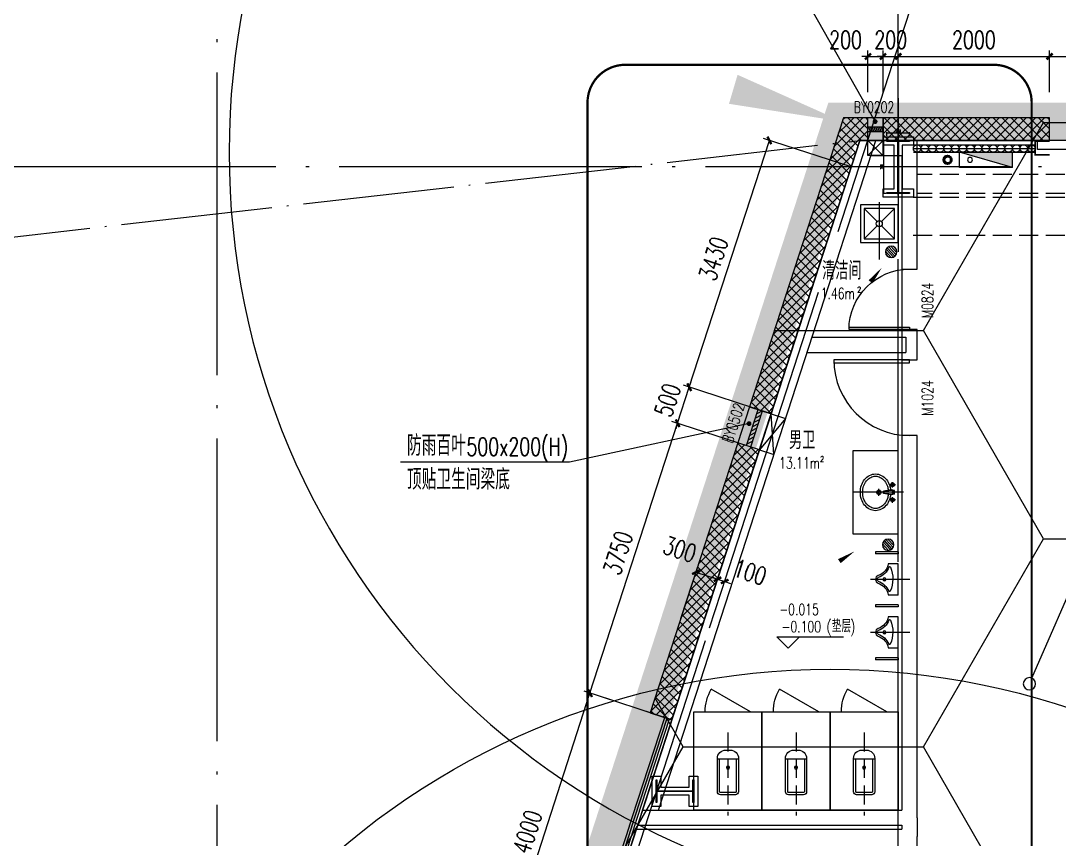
# Model space of a CAD drawing. Extents: x -821772 to -21949, y 506164 to 1049594.
# Drawn here: x -275449 to -261726, y 713685 to 724502 of the extents above; entities that cross this region are included whole.
import ezdxf
from ezdxf.xclip import XClip

# ---------------------------------------------------------------- set-up
doc = ezdxf.new("R2010")
doc.units = 0
doc.header["$LTSCALE"] = 1000
doc.header["$MEASUREMENT"] = 0
doc.header["$XCLIPFRAME"] = 2
for name, pattern in [('10平面20250807_t3$0$10平面$0$DASH', [0.35, 0.25, -0.1]), ('10平面20250807_t3$0$10平面$1$DOTE', [2.42, 2, -0.2, 0.02, -0.2]), ('10平面20250807_t3$0$DASH', [0.35, 0.25, -0.1]), ('10平面20250807_t3$0$DOTE', [2.42, 2, -0.2, 0.02, -0.2]), ('DASH', [0.35, 0.25, -0.1])]:
    doc.linetypes.add(name, pattern=pattern)
doc.layers.get('Defpoints').update_dxf_attribs({"color": 210})
doc.layers.add('1-防火分区线', color=201, linetype='DASH', lineweight=50)
doc.layers.add('10平面20250807_t3$0$LG-ZF消防', color=1, linetype='Continuous', lineweight=60)
for name, color, linetype in [('10平面20250807_t3$0$10平面$0$WINDOW', 8, 'Continuous'), ('10平面20250807_t3$0$10平面$0$WINDOW_TEXT', 8, 'Continuous'), ('10平面20250807_t3$0$10平面$1$A-AXIS-DOTE', 8, '10平面20250807_t3$0$10平面$1$DOTE'), ('10平面20250807_t3$0$A-AXIS-DOTE', 8, '10平面20250807_t3$0$DOTE'), ('10平面20250807_t3$0$A-AXIS-DP', 8, 'Continuous'), ('10平面20250807_t3$0$A-AXIS-SYMB', 8, 'Continuous'), ('10平面20250807_t3$0$A-HATCH-2', 8, 'Continuous'), ('10平面20250807_t3$0$A-HRAIL', 8, 'Continuous'), ('10平面20250807_t3$0$A-LIN-V', 8, 'Continuous'), ('10平面20250807_t3$0$A-SFCE', 8, 'Continuous'), ('10平面20250807_t3$0$A-WC', 8, 'Continuous'), ('10平面20250807_t3$0$A-WINDOW', 8, 'Continuous'), ('10平面20250807_t3$0$AS-COLN', 8, 'Continuous'), ('10平面20250807_t3$0$AS-WALL', 8, 'Continuous'), ('10平面20250807_t3$0$AS-结构边线层', 8, 'Continuous'), ('10平面20250807_t3$0$DIM_ELEV', 8, 'Continuous'), ('10平面20250807_t3$0$DIM_SYMB', 8, 'Continuous'), ('10平面20250807_t3$0$PUB_HATCH', 8, 'Continuous'), ('10平面20250807_t3$0$PUB_TEXT', 8, 'Continuous'), ('10平面20250807_t3$0$SB_ZF消火栓', 10, 'Continuous'), ('10平面20250807_t3$0$建-墙-幕', 8, 'Continuous'), ('10平面20250807_t3$0$建-房间', 8, 'Continuous'), ('10平面20250807_t3$0$建-标高', 8, 'Continuous'), ('10平面20250807_t3$0$建-门', 8, 'Continuous'), ('10平面20250807_t3$0$建-门窗编号', 8, 'Continuous'), ('DIM_SYMB', 3, 'Continuous'), ('PUB_HATCH', 8, 'Continuous')]:
    doc.layers.add(name, color=color, linetype=linetype)
doc.styles.add('10平面20250807_t3$0$10平面$0$_TCH_WINDOW', font='SIMPLEX', dxfattribs={"height": 3.5, "bigfont": 'GBCBIG'})
doc.styles.add('10平面20250807_t3$0$_TCH_DIM', font='SIMPLEX', dxfattribs={"bigfont": 'GBCBIG'})
doc.styles.add('10平面20250807_t3$0$_TCH_DIM_T3', font='SIMPLEX', dxfattribs={"width": 0.705882, "bigfont": 'GBCBIG'})
doc.styles.add('10平面20250807_t3$0$A-AREA', font='SIMPLEX', dxfattribs={"bigfont": 'GBCBIG'})
doc.styles.add('10平面20250807_t3$0$A-STANDARD', font='SIMPLEX', dxfattribs={"bigfont": 'GBCBIG'})
doc.styles.add('10平面20250807_t3$0$A-WIN-LABEL', font='SIMPLEX', dxfattribs={"bigfont": 'GBCBIG'})
doc.dimstyles.new('10平面20250807_t3$0$_TCH_ARCH&&10', dxfattribs={"dimtxt": 29.75, "dimasz": 10, "dimexe": 10, "dimexo": 10, "dimgap": 12.625, "dimtad": 1, "dimdec": 0, "dimzin": 0, "dimdsep": 46, "dimtxsty": '10平面20250807_t3$0$_TCH_DIM_T3', "dimblk": '10平面20250807_t3$0$_ArchTick', "dimcen": 0.09, "dimclrt": 7, "dimazin": 2, "dimtfac": 1, "dimtdec": 0, "dimtix": 1, "dimtmove": 2, "dimatfit": 3, "dimfxl": 0, "dimtolj": 1, "dimtzin": 0, "dimarcsym": 0})
doc.dimstyles.new('10平面20250807_t3$0$_TCH_ARCH&&80', dxfattribs={"dimtxt": 238, "dimasz": 80, "dimexe": 80, "dimexo": 80, "dimgap": 101, "dimtad": 1, "dimdec": 0, "dimzin": 0, "dimdsep": 46, "dimtxsty": '10平面20250807_t3$0$_TCH_DIM_T3', "dimblk": '10平面20250807_t3$0$_ArchTick', "dimcen": 0.09, "dimclrt": 7, "dimazin": 2, "dimtfac": 1, "dimtdec": 0, "dimtix": 1, "dimtmove": 2, "dimatfit": 3, "dimfxl": 0, "dimtolj": 1, "dimtzin": 0, "dimarcsym": 0})
pattern_1 = [(45, (60, 0), (-60.000061, 60.000061), []), (135, (60, 0), (-60.000061, -60.000061), [])]

# ---------------------------------------------------------------- blocks, each defined once
blk = doc.blocks.new('10平面20250807_t3$0$dote')
at = {"layer": '10平面20250807_t3$0$A-AXIS-DOTE', "ltscale": 2}
for p, q in [((-52117.8, -264080), (-52117.8, -75950)), ((-43117.8, -169748.9), (-43117.8, -75950)), ((98696.4, -82250), (-75513.6, -82250))]:
    blk.add_line(p, q, dxfattribs=at)
blk.add_lwpolyline([(-66316.4, -152160.4), (-42470.2, -78666)], dxfattribs=at)
blk = doc.blocks.new('10平面20250807_t3$0$厕卫')
at = {"layer": '10平面20250807_t3$0$A-AXIS-DOTE', "linetype": '10平面20250807_t3$0$DASH'}
blk.add_line((50, -823), (50, 272), dxfattribs=at)
at = {"layer": '10平面20250807_t3$0$A-WC'}
for p, q in [((-60, -40), (-60, -470)), ((150, -30), (-50, -30)), ((160, -470), (160, -40)), ((190, -470), (-90, -470)), ((350, -1097), (-170, -1397))]:
    blk.add_line(p, q, dxfattribs=at)
blk.add_lwpolyline([(-400, 203), (-400, -1097), (500, -1097), (500, 203)], close=True, dxfattribs=at)
blk.add_lwpolyline([(190, -40, 0.414214), (150, 0), (-50, 0, 0.414214), (-90, -40), (-90, -480, 0.414214), (20, -590), (80, -590, 0.414214), (190, -480)], format="xyb", close=True, dxfattribs=at)
blk.add_circle((50, -359), 20, dxfattribs=at)
for centre, radius, start, end in [((-50, -40), 10, 90, 180), ((150, -40), 10, 0, 90), ((350, -1097), 600, 180, 209.9999)]:
    blk.add_arc(centre, radius, start, end, dxfattribs=at)
for p in [(50, 0), (50, -359)]:
    blk.add_point(p, dxfattribs=at)
blk = doc.blocks.new('10平面20250807_t3$0$$lvtry$00000224')
at = {"color": 0}
for p, q in [((-363, 0), (-363, -300)), ((-338, 0), (-363, 0)), ((-338, 0), (-338, -300)), ((337, 0), (337, -300)), ((362, 0), (337, 0)), ((362, 0), (362, -300)), ((-338, -300), (-363, -300)), ((362, -300), (337, -300))]:
    blk.add_line(p, q, dxfattribs=at)
at = {"color": 0, "elevation": 0}
blk.add_lwpolyline([(-205, -131), (-205, 0), (205, 0), (205, -131, 0.268068), (51, -263, -0.317765), (0, -300, -0.317765), (-51, -263, 0.268068)], format="xyb", close=True, dxfattribs=at)
at = {"color": 0}
blk.add_circle((0, -182, 0), 20, dxfattribs=at)
for centre, radius, start, end in [((-152, -115, 0), 10, 114.1084, 248.1394), ((5, -466, 0), 395, 66.6675, 114.1084), ((-243, -341, 0), 233, 19.2639, 68.1394), ((243, -341, 0), 233, 110.4941, 160.7361), ((158, -113, 0), 10, 290.4941, 66.6675), ((0, -256, 0), 24, 199.2639, 269.4998), ((0, -256, 0), 24, 270.5002, 340.7361)]:
    blk.add_arc(centre, radius, start, end, dxfattribs=at)
blk.add_point((0, -182, 0), dxfattribs=at)
at = {"layer": '10平面20250807_t3$0$A-AXIS-DOTE'}
blk.add_lwpolyline([(0, 153), (0, -367)], dxfattribs=at)
blk = doc.blocks.new('10平面20250807_t3$0$小便器')
at = {"layer": '10平面20250807_t3$0$A-WC', "xscale": -1, "rotation": 89.99999999999999}
blk.add_blockref('10平面20250807_t3$0$$lvtry$00000224', (2044606, 1695654), dxfattribs=at)
blk = doc.blocks.new('10平面20250807_t3$0$45345')
at = {"layer": '10平面20250807_t3$0$A-WC'}
h = blk.add_hatch(dxfattribs=at)
h.set_pattern_fill('ANSI31', color=256, scale=10)
h.set_pattern_definition([(30, (40598742844.535, 3385776346.45), (-7.9375, 13.74815), [])])
edge = h.paths.add_edge_path()
edge.add_arc((40598742441.347763, 3385774511.717568), 50, 0, 360)
blk.add_circle((40598742441.347763, 3385774511.717568), 50, dxfattribs=at)
blk = doc.blocks.new('10平面20250807_t3$0$A$C34D37DA4')
at = {"ltscale": 0.5}
for points in [[(-250, -108), (250, -108), (250, 392), (-250, 392)], [(-200, -58), (200, -58), (200, 342), (-200, 342)]]:
    blk.add_lwpolyline(points, close=True, dxfattribs=at)
for points in [[(-200, 342), (-28, 171)], [(28, 171), (200, 342)], [(-200, -58), (-28, 114)], [(28, 114), (200, -58)]]:
    blk.add_lwpolyline(points, dxfattribs=at)
blk.add_circle((0, 142), 40, dxfattribs=at)
at = {"layer": '10平面20250807_t3$0$A-AXIS-DOTE'}
blk.add_lwpolyline([(0, 427), (0, -333)], dxfattribs=at)
blk = doc.blocks.new('10平面20250807_t3$0$10平面$0$$DorLib2D$00000126')
at = {"color": 0, "linetype": 'Continuous'}
for p, q in [((-0.532, 0.5), (-0.532, 0.9)), ((0.532, 0.9), (0.532, 0.5))]:
    blk.add_line(p, q, dxfattribs=at)
at = {"color": 0, "linetype": '10平面20250807_t3$0$10平面$0$DASH'}
for p, q in [((-0.532, 0.9), (0.532, 0.9)), ((-0.532, 0.5), (0.532, 0.5))]:
    blk.add_line(p, q, dxfattribs=at)
blk = doc.blocks.new('10平面20250807_t3$0$42343243')
at = {"layer": '10平面20250807_t3$0$10平面$0$WINDOW'}
ref = blk.add_blockref('10平面20250807_t3$0$10平面$0$$DorLib2D$00000126', (-259354, 1223020), dxfattribs=dict(at, xscale=5000, yscale=300, zscale=300, rotation=179.9999999999992))
ref.add_attrib('A', 'JLM5050', (-259655, 1223016), dxfattribs={"layer": '10平面20250807_t3$0$10平面$0$WINDOW_TEXT', "ltscale": 500, "height": 148.8, "rotation": 360, "style": '10平面20250807_t3$0$10平面$0$_TCH_WINDOW', "width": 0.705882})
blk = doc.blocks.new('10平面20250807_t3$0$43243')
at = {"layer": '10平面20250807_t3$0$AS-结构边线层'}
blk.add_lwpolyline([(-229294, 723090), (-250514, 723090), (-250514, 722920), (-252354, 722920), (-252354, 722470), (-254454, 722470), (-254454, 722920), (-264361, 722920), (-285754, 656986), (-285754, 639720), (-254454, 639720), (-254454, 640170), (-252354, 640170), (-252354, 639720), (-250514, 639720), (-250514, 639550), (-229294, 639550)], dxfattribs=at)
blk = doc.blocks.new('10平面20250807_t3$0$3243243')
at = {"layer": '10平面20250807_t3$0$A-SFCE', "linetype": '10平面20250807_t3$0$DASH'}
for p, q in [((-255004.2, 722470), (-263604.2, 722470)), ((-255004.2, 722220), (-263604.2, 722220))]:
    blk.add_line(p, q, dxfattribs=at)
blk = doc.blocks.new('10平面20250807_t3$0$_ArchTick')
at = {"color": 0, "linetype": 'ByBlock', "const_width": 0.4}
blk.add_lwpolyline([(-0.5, -0.5), (0.5, 0.5)], dxfattribs=at)
blk = doc.blocks.new('*D10488')
at = {"layer": '10平面20250807_t3$0$A-AXIS-DP', "color": 0, "lineweight": -2}
for p, q in [((-195790, 766880), (-195790, 766929)), ((-195790, 766919), (-195490, 766919)), ((-195490, 766880), (-195490, 766929))]:
    blk.add_line(p, q, dxfattribs=at)
at = {"layer": 'Defpoints', "color": 0}
for p in [(-195790, 766870), (-195490, 766919), (-195490, 766870)]:
    blk.add_point(p, dxfattribs=at)
at = {"layer": '10平面20250807_t3$0$A-AXIS-DP', "color": 0, "lineweight": -2, "xscale": 10, "yscale": 10, "zscale": 10, "rotation": 180}
blk.add_blockref('10平面20250807_t3$0$_ArchTick', (-195790, 766919), dxfattribs=at)
at = {"layer": '10平面20250807_t3$0$A-AXIS-DP', "color": 0, "lineweight": -2, "xscale": 10, "yscale": 10, "zscale": 10}
blk.add_blockref('10平面20250807_t3$0$_ArchTick', (-195490, 766919), dxfattribs=at)
at = {"layer": '10平面20250807_t3$0$A-AXIS-DP', "color": 7, "insert": (-195640, 766946), "char_height": 29.8, "attachment_point": 5, "style": '10平面20250807_t3$0$_TCH_DIM_T3'}
blk.add_mtext('\\A1;300', dxfattribs=at)
blk = doc.blocks.new('*D10489')
at = {"layer": '10平面20250807_t3$0$A-AXIS-DP', "color": 0, "lineweight": -2}
for p, q in [((-195800, 766820), (-195841, 766820)), ((-195831, 766120), (-195831, 766820)), ((-195800, 766120), (-195841, 766120))]:
    blk.add_line(p, q, dxfattribs=at)
at = {"layer": 'Defpoints', "color": 0}
for p in [(-195831, 766820), (-195790, 766820), (-195790, 766120)]:
    blk.add_point(p, dxfattribs=at)
at = {"layer": '10平面20250807_t3$0$A-AXIS-DP', "color": 0, "lineweight": -2, "xscale": 10, "yscale": 10, "zscale": 10}
for p, rotation in [((-195831, 766820), 90), ((-195831, 766120), 270)]:
    blk.add_blockref('10平面20250807_t3$0$_ArchTick', p, dxfattribs=dict(at, rotation=rotation))
at = {"layer": '10平面20250807_t3$0$A-AXIS-DP', "color": 7, "insert": (-195859, 766470), "char_height": 29.8, "attachment_point": 5, "rotation": 90, "style": '10平面20250807_t3$0$_TCH_DIM_T3'}
blk.add_mtext('\\A1;700', dxfattribs=at)
blk = doc.blocks.new('10平面20250807_t3$0$342343243')
at = {"layer": '10平面20250807_t3$0$A-AXIS-DP', "color": 5}
blk.add_lwpolyline([(-155704, 832070), (-155404, 832070), (-155404, 832058), (-155550, 832058), (-155550, 831582), (-155404, 831582), (-155404, 831570), (-155704, 831570), (-155704, 831582), (-155558, 831582), (-155558, 832058), (-155704, 832058), (-155704, 832070)], close=True, dxfattribs=at)
at = {"layer": '10平面20250807_t3$0$A-HATCH-2'}
blk.add_lwpolyline([(-155754, 832120), (-155354, 832120), (-155354, 832008), (-155500, 832008), (-155500, 831632), (-155354, 831632), (-155354, 831520), (-155754, 831520), (-155754, 831632), (-155608, 831632), (-155608, 832008), (-155754, 832008)], close=True, dxfattribs=at)
blk = doc.blocks.new('10平面20250807_t3$0$w42343')
at = {"layer": '10平面20250807_t3$0$A-HATCH-2', "linetype": '10平面20250807_t3$0$DASH'}
for p, q in [((-263654.2, 722170), (-128354.2, 722170)), ((-263654.2, 721670), (-128354.2, 721670))]:
    blk.add_line(p, q, dxfattribs=at)
blk = doc.blocks.new('10平面20250807_t3$0$343243')
at = {"layer": '10平面20250807_t3$0$10平面$1$A-AXIS-DOTE'}
blk.add_lwpolyline([(-137039, 783550), (-137039, 784210)], dxfattribs=at)
at = {"layer": '10平面20250807_t3$0$A-WC'}
for p, q in [((-137084, 783875), (-136994, 783875)), ((-137039, 783830), (-137039, 783920)), ((-137139, 783657), (-137139, 783731)), ((-137071, 783707), (-137056, 783814)), ((-137064, 783668), (-137056, 783814)), ((-137056, 783814), (-137022, 783814)), ((-137056, 783804), (-137022, 783804)), ((-137014, 783668), (-137022, 783814)), ((-137008, 783707), (-137022, 783814)), ((-136939, 783657), (-136939, 783731)), ((-137176, 783694), (-137103, 783694)), ((-137064, 783668), (-137071, 783707)), ((-137064, 783668), (-137014, 783668)), ((-137063, 783687), (-137015, 783687)), ((-137014, 783668), (-137008, 783707)), ((-136976, 783694), (-136903, 783694))]:
    blk.add_line(p, q, dxfattribs=at)
for points in [[(-137069, 783721, -0.055034), (-137132, 783735, -0.088849), (-137208, 783776, -0.104988), (-137263, 783843, -0.12017), (-137282, 783920, -0.12017), (-137263, 783997, -0.104988), (-137208, 784064, -0.088849), (-137132, 784105, -0.080052), (-137039, 784120, -0.080052)], [(-137065, 783751, -0.056066), (-137123, 783763, -0.088849), (-137190, 783800, -0.104988), (-137237, 783857, -0.12017), (-137252, 783920, -0.12017), (-137237, 783983, -0.104988), (-137190, 784040, -0.088849), (-137123, 784077, -0.080052), (-137039, 784090, -0.080052)], [(-137039, 784120, -0.080052), (-136946, 784105, -0.088849), (-136870, 784064, -0.104988), (-136815, 783997, -0.12017), (-136796, 783920, -0.12017), (-136815, 783843, -0.104988), (-136870, 783776, -0.088849), (-136946, 783735, -0.055034), (-137010, 783721, -0.080052)], [(-137039, 784090, -0.080052), (-136956, 784077, -0.088849), (-136889, 784040, -0.104988), (-136842, 783983, -0.12017), (-136826, 783920, -0.12017), (-136842, 783857, -0.104988), (-136889, 783800, -0.088849), (-136956, 783763, -0.056066), (-137014, 783751, -0.080052)]]:
    blk.add_lwpolyline(points, format="xyb", dxfattribs=at)
for centre, radius in [((-137039, 783875), 30), ((-137039, 783875), 20), ((-137139, 783694), 25), ((-137139, 783694), 15), ((-136939, 783694), 25), ((-136939, 783694), 15)]:
    blk.add_circle(centre, radius, dxfattribs=at)
for centre, start, end in [((-137040, 783695), 80.5252, 279.4748), ((-137038, 783695), 260.5252, 99.4748)]:
    blk.add_arc(centre, 7.19, start, end, dxfattribs=at)
blk = doc.blocks.new('10平面20250807_t3$0$3132')
at = {"layer": '10平面20250807_t3$0$A-AXIS-SYMB'}
blk.add_line((-262088, 715814), (-261321, 717576), dxfattribs=at)
blk.add_lwpolyline([(-262039, 715740, 1), (-262201, 715740, 1)], format="xyb", close=True, dxfattribs=at)
at = {"layer": '10平面20250807_t3$0$DIM_ELEV', "linetype": '10平面20250807_t3$0$DASH', "const_width": 30}
blk.add_lwpolyline([(-267460, 723920), (-262590, 723920, -0.414214), (-262090, 723420), (-262090, 713480, -0.414214), (-262590, 712980), (-267460, 712980, -0.414214), (-267960, 713480), (-267960, 723420, -0.414214)], format="xyb", close=True, dxfattribs=at)
blk = doc.blocks.new('10平面20250807_t3$0$3333')
at = {"layer": '10平面20250807_t3$0$A-SFCE', "const_width": 20}
blk.add_lwpolyline([(-227064, 766320), (-227064, 766510), (-227244, 766510), (-227244, 766320)], dxfattribs=at)
blk = doc.blocks.new('10平面20250807_t3$0$99平面图例外参$0$$LinePat$圆环')
for points in [[(0, 150), (300, 150)], [(0, 0), (300, 0)], [(0, -150), (300, -150)]]:
    blk.add_lwpolyline(points)
at = {"color": 0}
blk.add_circle((150, 0), 150, dxfattribs=at)
blk = doc.blocks.new('10平面20250807_t3$0$34242343243')
at = {"layer": '10平面20250807_t3$0$A-HRAIL', "xscale": 0.3355865542526529, "yscale": 0.3333333333333333, "zscale": 0.3333333333333333, "rotation": 2.98139475203118e-10}
for p in [(-263654, 722814), (-263554, 722814), (-263453, 722814), (-263352, 722814), (-263251, 722814), (-263151, 722814), (-263050, 722814), (-262949, 722814), (-262849, 722814), (-262748, 722814), (-262647, 722814), (-262547, 722814), (-262446, 722814), (-262345, 722814), (-262245, 722814), (-262144, 722814)]:
    blk.add_blockref('10平面20250807_t3$0$99平面图例外参$0$$LinePat$圆环', p, dxfattribs=at)
at = {"layer": '10平面20250807_t3$0$A-SFCE', "rotation": 90}
blk.add_blockref('10平面20250807_t3$0$3333', (504467, 949974), dxfattribs=at)
blk = doc.blocks.new('10平面20250807_t3$0$A$C5D961328')
at = {"layer": '10平面20250807_t3$0$SB_ZF消火栓'}
blk.add_hatch(color=256, dxfattribs=at).paths.add_polyline_path([(0, 40), (700, 40), (700, 240)])
at = {"layer": '10平面20250807_t3$0$A-LIN-V', "ltscale": 500}
blk.add_circle((350, 40), 10001, dxfattribs=at)
at = {"layer": '10平面20250807_t3$0$SB_ZF消火栓'}
for p, q in [((700, 240), (0, 240)), ((0, 240), (0, 40)), ((700, 240), (0, 40)), ((700, 240), (700, 40)), ((0, 40), (700, 40))]:
    blk.add_line(p, q, dxfattribs=at)
at = {"layer": '10平面20250807_t3$0$SB_ZF消火栓', "color": 1}
blk.add_circle((140, 140), 32.5, dxfattribs=at)
blk = doc.blocks.new('10平面20250807_t3$0$43242343')
at = {"layer": '10平面20250807_t3$0$LG-ZF消防', "linetype": 'Continuous'}
blk.add_circle((-263202, 722664), 50, dxfattribs=at)
blk = doc.blocks.new('10平面20250807_t3$0$234243242332')
at = {"layer": '10平面20250807_t3$0$LG-ZF消防', "linetype": 'Continuous'}
blk.add_blockref('10平面20250807_t3$0$43242343', (0, 0), dxfattribs=at)
at = {"layer": '10平面20250807_t3$0$SB_ZF消火栓', "xscale": -1, "rotation": 180}
blk.add_blockref('10平面20250807_t3$0$A$C5D961328', (-263045, 722804), dxfattribs=at)
at = {"layer": '10平面20250807_t3$0$SB_ZF消火栓', "rotation": 180}
blk.add_blockref('10平面20250807_t3$0$A$C5D961328', (-264404, 705970), dxfattribs=at)
blk = doc.blocks.new('*D11642')
at = {"layer": '10平面20250807_t3$0$A-AXIS-DP', "color": 0, "lineweight": -2}
for p, q in [((-266726, 716603), (-266503, 717291)), ((-266527, 717215), (-266242, 717122)), ((-266441, 716510), (-266217, 717198))]:
    blk.add_line(p, q, dxfattribs=at)
at = {"layer": 'Defpoints', "color": 0}
for p in [(-266242, 717122), (-266751, 716527), (-266465, 716434)]:
    blk.add_point(p, dxfattribs=at)
at = {"layer": '10平面20250807_t3$0$A-AXIS-DP', "color": 0, "lineweight": -2, "xscale": 80, "yscale": 80, "zscale": 80}
for p, rotation in [((-266527, 717215), 162.0237134181401), ((-266242, 717122), 342.02371341814)]:
    blk.add_blockref('10平面20250807_t3$0$_ArchTick', p, dxfattribs=dict(at, rotation=rotation))
at = {"layer": '10平面20250807_t3$0$A-AXIS-DP', "color": 7, "insert": (-266741, 717516), "char_height": 238, "attachment_point": 5, "rotation": 342.0237, "style": '10平面20250807_t3$0$_TCH_DIM_T3'}
blk.add_mtext('\\A1;300', dxfattribs=at)
blk = doc.blocks.new('*D11643')
at = {"layer": '10平面20250807_t3$0$A-AXIS-DP', "color": 0, "lineweight": -2}
for p, q in [((-266441, 716510), (-266217, 717198)), ((-266346, 716479), (-266122, 717168)), ((-266242, 717122), (-266318, 717147)), ((-266242, 717122), (-266147, 717092)), ((-266147, 717092), (-266071, 717067))]:
    blk.add_line(p, q, dxfattribs=at)
at = {"layer": 'Defpoints', "color": 0}
for p in [(-266147, 717092), (-266465, 716434), (-266370, 716403)]:
    blk.add_point(p, dxfattribs=at)
at = {"layer": '10平面20250807_t3$0$A-AXIS-DP', "color": 0, "lineweight": -2, "xscale": 80, "yscale": 80, "zscale": 80}
for p, rotation in [((-266242, 717122), 342.0237134181418), ((-266147, 717092), 162.0237134181418)]:
    blk.add_blockref('10平面20250807_t3$0$_ArchTick', p, dxfattribs=dict(at, rotation=rotation))
at = {"layer": '10平面20250807_t3$0$A-AXIS-DP', "color": 7, "insert": (-265813, 717214), "char_height": 238, "attachment_point": 5, "rotation": 342.0237, "style": '10平面20250807_t3$0$_TCH_DIM_T3'}
blk.add_mtext('\\A1;100', dxfattribs=at)
blk = doc.blocks.new('*D12188')
at = {"layer": '10平面20250807_t3$0$A-AXIS-DP', "color": 0, "lineweight": -2}
for p, q in [((-264254, 723560), (-264254, 724110)), ((-264054, 723560), (-264054, 724110)), ((-264254, 724030), (-264334, 724030)), ((-264254, 724030), (-264054, 724030)), ((-264054, 724030), (-263974, 724030))]:
    blk.add_line(p, q, dxfattribs=at)
at = {"layer": 'Defpoints', "color": 0}
for p in [(-264054, 724030), (-264254, 723480), (-264054, 723480)]:
    blk.add_point(p, dxfattribs=at)
at = {"layer": '10平面20250807_t3$0$A-AXIS-DP', "color": 0, "lineweight": -2, "xscale": 80, "yscale": 80, "zscale": 80}
blk.add_blockref('10平面20250807_t3$0$_ArchTick', (-264254, 724030), dxfattribs=at)
at = {"layer": '10平面20250807_t3$0$A-AXIS-DP', "color": 0, "lineweight": -2, "xscale": 80, "yscale": 80, "zscale": 80, "rotation": 180}
blk.add_blockref('10平面20250807_t3$0$_ArchTick', (-264054, 724030), dxfattribs=at)
at = {"layer": '10平面20250807_t3$0$A-AXIS-DP', "color": 7, "insert": (-264550, 724250), "char_height": 238, "attachment_point": 5, "style": '10平面20250807_t3$0$_TCH_DIM_T3'}
blk.add_mtext('\\A1;200', dxfattribs=at)
blk = doc.blocks.new('*D12189')
at = {"layer": '10平面20250807_t3$0$A-AXIS-DP', "color": 0, "lineweight": -2}
for p, q in [((-264054, 723560), (-264054, 724110)), ((-263854, 723560), (-263854, 724110)), ((-264054, 724030), (-264134, 724030)), ((-264054, 724030), (-263854, 724030)), ((-263854, 724030), (-263774, 724030))]:
    blk.add_line(p, q, dxfattribs=at)
at = {"layer": 'Defpoints', "color": 0}
for p in [(-263854, 724030), (-264054, 723480), (-263854, 723480)]:
    blk.add_point(p, dxfattribs=at)
at = {"layer": '10平面20250807_t3$0$A-AXIS-DP', "color": 0, "lineweight": -2, "xscale": 80, "yscale": 80, "zscale": 80}
blk.add_blockref('10平面20250807_t3$0$_ArchTick', (-264054, 724030), dxfattribs=at)
at = {"layer": '10平面20250807_t3$0$A-AXIS-DP', "color": 0, "lineweight": -2, "xscale": 80, "yscale": 80, "zscale": 80, "rotation": 180}
blk.add_blockref('10平面20250807_t3$0$_ArchTick', (-263854, 724030), dxfattribs=at)
at = {"layer": '10平面20250807_t3$0$A-AXIS-DP', "color": 7, "insert": (-263954, 724250), "char_height": 238, "attachment_point": 5, "style": '10平面20250807_t3$0$_TCH_DIM_T3'}
blk.add_mtext('\\A1;200', dxfattribs=at)
blk = doc.blocks.new('*D12190')
at = {"layer": '10平面20250807_t3$0$A-AXIS-DP', "color": 0, "lineweight": -2}
for p, q in [((-263854, 723560), (-263854, 724110)), ((-261854, 723560), (-261854, 724110)), ((-263854, 724030), (-261854, 724030))]:
    blk.add_line(p, q, dxfattribs=at)
at = {"layer": 'Defpoints', "color": 0}
for p in [(-261854, 724030), (-263854, 723480), (-261854, 723480)]:
    blk.add_point(p, dxfattribs=at)
at = {"layer": '10平面20250807_t3$0$A-AXIS-DP', "color": 0, "lineweight": -2, "xscale": 80, "yscale": 80, "zscale": 80, "rotation": 180}
blk.add_blockref('10平面20250807_t3$0$_ArchTick', (-263854, 724030), dxfattribs=at)
at = {"layer": '10平面20250807_t3$0$A-AXIS-DP', "color": 0, "lineweight": -2, "xscale": 80, "yscale": 80, "zscale": 80}
blk.add_blockref('10平面20250807_t3$0$_ArchTick', (-261854, 724030), dxfattribs=at)
at = {"layer": '10平面20250807_t3$0$A-AXIS-DP', "color": 7, "insert": (-262854, 724250), "char_height": 238, "attachment_point": 5, "style": '10平面20250807_t3$0$_TCH_DIM_T3'}
blk.add_mtext('\\A1;2000', dxfattribs=at)
blk = doc.blocks.new('*D12191')
at = {"layer": '10平面20250807_t3$0$A-AXIS-DP', "color": 0, "lineweight": -2}
for p, q in [((-261854, 723560), (-261854, 724110)), ((-259354, 723560), (-259354, 724110)), ((-261854, 724030), (-259354, 724030))]:
    blk.add_line(p, q, dxfattribs=at)
at = {"layer": 'Defpoints', "color": 0}
for p in [(-259354, 724030), (-261854, 723480), (-259354, 723480)]:
    blk.add_point(p, dxfattribs=at)
at = {"layer": '10平面20250807_t3$0$A-AXIS-DP', "color": 0, "lineweight": -2, "xscale": 80, "yscale": 80, "zscale": 80, "rotation": 180}
blk.add_blockref('10平面20250807_t3$0$_ArchTick', (-261854, 724030), dxfattribs=at)
at = {"layer": '10平面20250807_t3$0$A-AXIS-DP', "color": 0, "lineweight": -2, "xscale": 80, "yscale": 80, "zscale": 80}
blk.add_blockref('10平面20250807_t3$0$_ArchTick', (-259354, 724030), dxfattribs=at)
at = {"layer": '10平面20250807_t3$0$A-AXIS-DP', "color": 7, "insert": (-260604, 724250), "char_height": 238, "attachment_point": 5, "style": '10平面20250807_t3$0$_TCH_DIM_T3'}
blk.add_mtext('\\A1;2500', dxfattribs=at)
blk = doc.blocks.new('*D12358')
at = {"layer": '10平面20250807_t3$0$A-AXIS-DP', "color": 0, "lineweight": -2}
for p, q in [((-269161, 711812), (-267927, 715616)), ((-266845, 715265), (-268003, 715641)), ((-268079, 711461), (-269237, 711836))]:
    blk.add_line(p, q, dxfattribs=at)
at = {"layer": 'Defpoints', "color": 0}
for p in [(-267927, 715616), (-266769, 715241), (-268003, 711436)]:
    blk.add_point(p, dxfattribs=at)
at = {"layer": '10平面20250807_t3$0$A-AXIS-DP', "color": 0, "lineweight": -2, "xscale": 80, "yscale": 80, "zscale": 80}
for p, rotation in [((-267927, 715616), 72.02371341813716), ((-269161, 711812), 252.0237134181372)]:
    blk.add_blockref('10平面20250807_t3$0$_ArchTick', p, dxfattribs=dict(at, rotation=rotation))
at = {"layer": '10平面20250807_t3$0$A-AXIS-DP', "color": 7, "insert": (-268753, 713782), "char_height": 238, "attachment_point": 5, "rotation": 72.0237, "style": '10平面20250807_t3$0$_TCH_DIM_T3'}
blk.add_mtext('\\A1;4000', dxfattribs=at)
blk = doc.blocks.new('*D12359')
at = {"layer": '10平面20250807_t3$0$A-AXIS-DP', "color": 0, "lineweight": -2}
for p, q in [((-267927, 715616), (-266769, 719183)), ((-265687, 718832), (-266845, 719208)), ((-266845, 715265), (-268003, 715641))]:
    blk.add_line(p, q, dxfattribs=at)
at = {"layer": 'Defpoints', "color": 0}
for p in [(-266769, 719183), (-265611, 718808), (-266769, 715241)]:
    blk.add_point(p, dxfattribs=at)
at = {"layer": '10平面20250807_t3$0$A-AXIS-DP', "color": 0, "lineweight": -2, "xscale": 80, "yscale": 80, "zscale": 80}
for p, rotation in [((-266769, 719183), 72.0237134181371), ((-267927, 715616), 252.0237134181371)]:
    blk.add_blockref('10平面20250807_t3$0$_ArchTick', p, dxfattribs=dict(at, rotation=rotation))
at = {"layer": '10平面20250807_t3$0$A-AXIS-DP', "color": 7, "insert": (-267557, 717468), "char_height": 238, "attachment_point": 5, "rotation": 72.0237, "style": '10平面20250807_t3$0$_TCH_DIM_T3'}
blk.add_mtext('\\A1;3750', dxfattribs=at)
blk = doc.blocks.new('*D12360')
at = {"layer": '10平面20250807_t3$0$A-AXIS-DP', "color": 0, "lineweight": -2}
for p, q in [((-266769, 719183), (-266615, 719659)), ((-265533, 719308), (-266691, 719684)), ((-266615, 719659), (-266590, 719735)), ((-265687, 718832), (-266845, 719208)), ((-266769, 719183), (-266794, 719107))]:
    blk.add_line(p, q, dxfattribs=at)
at = {"layer": 'Defpoints', "color": 0}
for p in [(-266615, 719659), (-265457, 719283), (-265611, 718808)]:
    blk.add_point(p, dxfattribs=at)
at = {"layer": '10平面20250807_t3$0$A-AXIS-DP', "color": 0, "lineweight": -2, "xscale": 80, "yscale": 80, "zscale": 80}
for p, rotation in [((-266615, 719659), 252.023713418136), ((-266769, 719183), 72.02371341813598)]:
    blk.add_blockref('10平面20250807_t3$0$_ArchTick', p, dxfattribs=dict(at, rotation=rotation))
at = {"layer": '10平面20250807_t3$0$A-AXIS-DP', "color": 7, "insert": (-266901, 719489), "char_height": 238, "attachment_point": 5, "rotation": 72.0237, "style": '10平面20250807_t3$0$_TCH_DIM_T3'}
blk.add_mtext('\\A1;500', dxfattribs=at)
blk = doc.blocks.new('*D12361')
at = {"layer": '10平面20250807_t3$0$A-AXIS-DP', "color": 0, "lineweight": -2}
for p, q in [((-264475, 722570), (-265633, 722946)), ((-266615, 719659), (-265557, 722921)), ((-265533, 719308), (-266691, 719684))]:
    blk.add_line(p, q, dxfattribs=at)
at = {"layer": 'Defpoints', "color": 0}
for p in [(-265557, 722921), (-264399, 722545), (-265457, 719283)]:
    blk.add_point(p, dxfattribs=at)
at = {"layer": '10平面20250807_t3$0$A-AXIS-DP', "color": 0, "lineweight": -2, "xscale": 80, "yscale": 80, "zscale": 80}
for p, rotation in [((-265557, 722921), 72.02371341813749), ((-266615, 719659), 252.0237134181375)]:
    blk.add_blockref('10平面20250807_t3$0$_ArchTick', p, dxfattribs=dict(at, rotation=rotation))
at = {"layer": '10平面20250807_t3$0$A-AXIS-DP', "color": 7, "insert": (-266295, 721358), "char_height": 238, "attachment_point": 5, "rotation": 72.0237, "style": '10平面20250807_t3$0$_TCH_DIM_T3'}
blk.add_mtext('\\A1;3430', dxfattribs=at)
blk = doc.blocks.new('*U10179')
at = {"color": 0}
blk.add_lwpolyline([(500, 0), (500, 1000), (460, 1000), (460, 0)], close=True, dxfattribs=at)
blk.add_arc((500, 0), 1000, 90, 180, dxfattribs=at)
blk = doc.blocks.new('*U10178')
at = {"color": 0, "xscale": 0.001, "yscale": 0.001, "zscale": 0.001}
blk.add_blockref('*U10179', (0, 0), dxfattribs=at)
blk = doc.blocks.new('*U10280')
at = {"color": 0}
for p, q in [((-250, 150), (250, 150)), ((250, 30), (-250, 30)), ((-250, -30), (-190, 30)), ((-190, -30), (-130, 30)), ((-130, -30), (-70, 30)), ((-70, -30), (-10, 30)), ((-10, -30), (50, 30)), ((50, -30), (110, 30)), ((110, -30), (170, 30)), ((170, -30), (230, 30)), ((250, -30), (-250, -30)), ((-250, -150), (250, -150))]:
    blk.add_line(p, q, dxfattribs=at)
for points in [[(-250, -150), (-250, 150)], [(250, -150), (250, 150)]]:
    blk.add_lwpolyline(points, dxfattribs=at)
blk = doc.blocks.new('*U10279')
at = {"color": 0, "xscale": 0.001999999996058992, "yscale": 0.003333333333333334, "zscale": 0.001999999996058992}
blk.add_blockref('*U10280', (0, 0), dxfattribs=at)
blk = doc.blocks.new('10平面20250807_t3$0$nt66')
at = {"layer": '10平面20250807_t3$0$A-HATCH-2'}
blk.add_lwpolyline([(-195840, 766870), (-195440, 766870), (-195440, 766758), (-195586, 766758), (-195586, 766182), (-195440, 766182), (-195440, 766070), (-195840, 766070), (-195840, 766182), (-195694, 766182), (-195694, 766758), (-195840, 766758)], close=True, dxfattribs=at)
at = {"layer": '10平面20250807_t3$0$AS-COLN'}
blk.add_lwpolyline([(-195790, 766820), (-195490, 766820), (-195490, 766808), (-195636, 766808), (-195636, 766132), (-195490, 766132), (-195490, 766120), (-195790, 766120), (-195790, 766132), (-195644, 766132), (-195644, 766808), (-195790, 766808)], close=True, dxfattribs=at)
at = {"layer": '10平面20250807_t3$0$A-AXIS-DP'}
for p1, p2, distance, picture, middle in [((-195790, 766870), (-195490, 766870), 48.8, '*D10488', (-195640, 766946.2)), ((-195790, 766120), (-195790, 766820), 41.2, '*D10489', (-195858.7, 766470))]:
    dim = blk.add_aligned_dim(p1=p1, p2=p2, distance=distance, dimstyle='10平面20250807_t3$0$_TCH_ARCH&&10', dxfattribs=at)
    dim.commit()
    dim.dimension.update_dxf_attribs({"geometry": picture, "text_midpoint": middle})
blk = doc.blocks.new('10平面20250807_t3$0$33333')
blk.add_blockref('10平面20250807_t3$0$nt66', (-68214, -43900))
at = {"layer": '10平面20250807_t3$0$A-AXIS-DP', "rotation": 270}
blk.add_blockref('10平面20250807_t3$0$342343243', (-1098624, 558766), dxfattribs=at)
blk = doc.blocks.new('10平面20250807_t3')
at = {"layer": '10平面20250807_t3$0$PUB_HATCH'}
h = blk.add_hatch(dxfattribs=at)
h.set_pattern_fill('多孔材料', color=256, scale=30, style=0)
h.set_pattern_definition(pattern_1)
h.paths.add_polyline_path([(-264579.1, 723220), (-265818.4, 719400.4), (-265533.1, 719307.8), (-264361, 722920)])
h = blk.add_hatch(dxfattribs=at)
h.set_pattern_fill('多孔材料', color=256, scale=30, style=0)
h.set_pattern_definition(pattern_1)
h.paths.add_polyline_path([(-264361, 722920), (-264254.2, 722920), (-264254.2, 723220), (-264579.1, 723220)])
h = blk.add_hatch(dxfattribs=at)
h.set_pattern_fill('多孔材料', color=256, scale=30, style=0)
h.set_pattern_definition(pattern_1)
h.paths.add_polyline_path([(-261854.2, 723220), (-264054.2, 723220), (-264054.2, 722920), (-261854.2, 722920)])
h = blk.add_hatch(dxfattribs=at)
h.set_pattern_fill('多孔材料', color=256, scale=30, style=0)
h.set_pattern_definition(pattern_1)
h.paths.add_polyline_path([(-266844.7, 715265.3), (-265687.4, 718832.2), (-265972.7, 718924.8), (-267130.1, 715357.8)])
at = {"layer": '10平面20250807_t3$0$A-AXIS-DOTE'}
blk.add_line((-281332.2, 720986), (-264361, 722920), dxfattribs=at)
at = {"layer": '10平面20250807_t3$0$A-AXIS-SYMB'}
for p, q in [((-264159.2, 723170), (-265195, 725000)), ((-265824.7, 719177.6), (-268200, 718670)), ((-268200, 718670), (-270430, 718670))]:
    blk.add_line(p, q, dxfattribs=at)
at = {"layer": '10平面20250807_t3$0$A-AXIS-SYMB', "const_width": 32}
for points in [[(-264151.3, 723156.1, 1), (-264167.1, 723183.9, 1)], [(-265809.1, 719180.9, 1), (-265840.3, 719174.2, 1)]]:
    blk.add_lwpolyline(points, format="xyb", close=True, dxfattribs=at)
at = {"layer": '10平面20250807_t3$0$A-SFCE'}
for p, q in [((-263854.2, 723480), (-263854.2, 721450)), ((-267130.1, 715357.8), (-267717, 715548.3))]:
    blk.add_line(p, q, dxfattribs=at)
at = {"layer": '10平面20250807_t3$0$A-WC', "elevation": 0}
blk.add_lwpolyline([(-263854.2, 717720), (-263854.2, 718820), (-264454.2, 718820), (-264454.2, 717720), (-263854.2, 717720)], dxfattribs=at)
at = {"layer": '10平面20250807_t3$0$A-WINDOW'}
for p, q in [((-264255.4, 722720), (-264254.2, 722920)), ((-264255.4, 722720), (-264054.2, 722920)), ((-264055.4, 722720), (-264254.2, 722920)), ((-264055.4, 722920), (-264055.4, 722720)), ((-264055.4, 722720), (-264255.4, 722720)), ((-265342.8, 719246.1), (-265687.4, 718832.2)), ((-265533.1, 719307.8), (-265342.8, 719246.1)), ((-265497.1, 718770.5), (-265533.1, 719307.8)), ((-265687.4, 718832.2), (-265497.1, 718770.5))]:
    blk.add_line(p, q, dxfattribs=at)
at = {"layer": '10平面20250807_t3$0$AS-COLN', "ltscale": 500}
blk.add_line((-264254.2, 722920), (-264055.4, 722920), dxfattribs=at)
at = {"layer": '10平面20250807_t3$0$AS-WALL'}
for p, q in [((-264579.1, 723220), (-265818.4, 719400.4)), ((-264254.2, 723220), (-264579.1, 723220)), ((-264254.2, 722920), (-264254.2, 723220)), ((-261854.2, 723220), (-264054.2, 723220)), ((-264054.2, 723220), (-264054.2, 722920)), ((-261854.2, 722920), (-261854.2, 723220)), ((-265533.1, 719307.8), (-264361, 722920)), ((-265227.1, 720250.9), (-264361, 722920)), ((-265036.8, 720189.1), (-264150.8, 722920)), ((-264361, 722920), (-264254.2, 722920)), ((-264361, 722920), (-264150.8, 722920)), ((-264150.8, 722920), (-263604.2, 722920)), ((-264054.2, 722920), (-261854.2, 722920)), ((-263604.2, 721220), (-263604.2, 722920)), ((-264215.7, 722720), (-263804.2, 722720)), ((-263804.2, 722720), (-263804.2, 721220)), ((-263804.2, 721220), (-263604.2, 721220)), ((-263804.2, 720420), (-263804.2, 720020)), ((-263604.2, 720420), (-263804.2, 720420)), ((-263604.2, 720020), (-263604.2, 720420)), ((-267232.5, 714070), (-265227.1, 720250.9)), ((-264994.4, 720320), (-263754.2, 720320)), ((-263754.2, 720320), (-263754.2, 720120)), ((-267022.3, 714070), (-265036.8, 720189.1)), ((-265059.3, 720120), (-263754.2, 720120)), ((-263804.2, 720020), (-263604.2, 720020)), ((-265818.4, 719400.4), (-265533.1, 719307.8)), ((-263604.2, 719020), (-263804.2, 719020)), ((-263804.2, 719020), (-263804.2, 714070)), ((-263604.2, 713970), (-263604.2, 719020)), ((-265972.7, 718924.8), (-267130.1, 715357.8)), ((-266844.7, 715265.3), (-265687.4, 718832.2)), ((-265687.4, 718832.2), (-265972.7, 718924.8)), ((-267130.1, 715357.8), (-266844.7, 715265.3)), ((-267232.5, 714070), (-267159.8, 714070)), ((-267159.8, 714070), (-263804.2, 714070)), ((-263604.2, 713970), (-263604.2, 713720)), ((-267313.6, 713820), (-263804.2, 713820)), ((-267297.4, 713870), (-267159.8, 713870)), ((-267159.8, 713870), (-263804.2, 713870)), ((-263804.2, 713870), (-263804.2, 713820)), ((-263604.2, 711020), (-263604.2, 713720))]:
    blk.add_line(p, q, dxfattribs=at)
at = {"layer": '10平面20250807_t3$0$DIM_SYMB'}
for points in [[(-264540, 720650, 0, 0, 0), (-264070, 721240, 0, 64, 0), (-264219.5, 721052.3, 0, 0, 0)], [(-265160, 717020, 0, 0, 0), (-264430, 717490, 0, 64, 0), (-264631.8, 717360.1, 0, 0, 0)]]:
    blk.add_lwpolyline(points, format="xyseb", dxfattribs=at)
at = {"layer": '10平面20250807_t3$0$建-墙-幕'}
for p, q in [((-267365.1, 713985.4), (-266939.8, 715296.1)), ((-267333.4, 713975.1), (-266908.1, 715285.8)), ((-267301.7, 713964.9), (-266876.4, 715275.6)), ((-267270, 713954.6), (-266844.7, 715265.3)), ((-266939.8, 715296.1), (-266844.7, 715265.3)), ((-267446.2, 713735.4), (-267365.1, 713985.4)), ((-267414.5, 713725.1), (-267333.4, 713975.1)), ((-267382.8, 713714.9), (-267301.7, 713964.9)), ((-267351.1, 713704.6), (-267270, 713954.6)), ((-275282, 689585.4), (-267446.2, 713735.4)), ((-275250.3, 689575.1), (-267414.5, 713725.1)), ((-275218.6, 689564.9), (-267382.8, 713714.9)), ((-275186.9, 689554.6), (-267351.1, 713704.6))]:
    blk.add_line(p, q, dxfattribs=at)
at = {"layer": '10平面20250807_t3$0$建-标高'}
for p, q in [((-265306.4, 716210), (-265456.4, 716360)), ((-265456.4, 716360), (-264576.4, 716360)), ((-265306.4, 716210), (-265156.4, 716360))]:
    blk.add_line(p, q, dxfattribs=at)
at = {"layer": '10平面20250807_t3$0$建-门'}
for p, q in [((-263804.2, 721220), (-263804.2, 720420)), ((-263804.2, 720020), (-263804.2, 719020))]:
    blk.add_line(p, q, dxfattribs=at)
at = {"rotation": 180.0000000000122}
for p in [(1780751.9, 2412773.6, 0), (1780751.9, 2412073.6, 0)]:
    blk.add_blockref('10平面20250807_t3$0$小便器', p, dxfattribs=at)
at = {"xscale": -1, "rotation": 179.9999999999838}
for p in [(-266154.2, 714272.8), (-265254.2, 714272.8), (-264354.2, 714272.8)]:
    blk.add_blockref('10平面20250807_t3$0$厕卫', p, dxfattribs=at)
at = {"layer": '10平面20250807_t3$0$A-AXIS-DP'}
for name in ['10平面20250807_t3$0$3132', '10平面20250807_t3$0$3243243']:
    blk.add_blockref(name, (0, 0), dxfattribs=at)
at = {"layer": '10平面20250807_t3$0$A-LIN-V', "xscale": -1.5, "yscale": 1.5, "zscale": 1.5, "rotation": 342.0237134181253}
for p in [(56357673896.9, -23624601724.5, 0), (56357673856.9, -23624605594.5, 0)]:
    blk.add_blockref('10平面20250807_t3$0$45345', p, dxfattribs=at)
at = {"layer": '10平面20250807_t3$0$A-WC'}
blk.add_blockref('10平面20250807_t3$0$A$C34D37DA4', (-264104.2, 721677.7), dxfattribs=at)
at = {"layer": '10平面20250807_t3$0$A-WINDOW'}
for name, p in [('10平面20250807_t3$0$43243', (0, 0)), ('10平面20250807_t3$0$42343243', (0, -499950)), ('10平面20250807_t3$0$33333', (0, 0)), ('10平面20250807_t3$0$w42343', (0, 0))]:
    blk.add_blockref(name, p, dxfattribs=at)
ref = blk.add_blockref('*U10279', (-264154.2, 723070), dxfattribs=dict(at, xscale=200, yscale=-300, zscale=300, rotation=179.9999999999874))
ref.add_attrib('A', 'BY0202', (-264441.7, 723285.6), dxfattribs={"layer": '10平面20250807_t3$0$建-门窗编号', "ltscale": 500, "height": 148.75, "rotation": 360, "style": '10平面20250807_t3$0$A-WIN-LABEL', "width": 0.705882})
ref = blk.add_blockref('*U10279', (-265752.9, 719116.3), dxfattribs=dict(at, xscale=500.000000985252, yscale=-300, zscale=300, rotation=252.0237134181366))
ref.add_attrib('A', 'BY0502', (-266044.3, 718908.6), dxfattribs={"layer": '10平面20250807_t3$0$建-门窗编号', "ltscale": 500, "height": 148.75, "rotation": 72.02371, "style": '10平面20250807_t3$0$A-WIN-LABEL', "width": 0.705882})
at = {"layer": '10平面20250807_t3$0$A-WINDOW', "rotation": 90.00000000001954}
blk.add_blockref('10平面20250807_t3$0$343243', (519765.8, 855309.2, 0), dxfattribs=at)
at = {"layer": '10平面20250807_t3$0$AS-WALL'}
blk.add_blockref('10平面20250807_t3$0$dote', (-220736.4, 804820), dxfattribs=at)
at = {"layer": '10平面20250807_t3$0$DIM_SYMB'}
blk.add_blockref('10平面20250807_t3$0$34242343243', (0, 0), dxfattribs=at)
at = {"layer": '10平面20250807_t3$0$SB_ZF消火栓', "linetype": 'Continuous'}
blk.add_blockref('10平面20250807_t3$0$234243242332', (0, 0), dxfattribs=at)
at = {"layer": '10平面20250807_t3$0$建-门'}
ref = blk.add_blockref('*U10178', (-263704.2, 720820), dxfattribs=dict(at, xscale=800, yscale=-800, zscale=199.9999999999998, rotation=269.9999999997824))
ref.add_attrib('A', 'M0824', (-263392.3, 720572.5), dxfattribs={"layer": '10平面20250807_t3$0$建-门窗编号', "ltscale": 500, "height": 148.75, "rotation": 90, "style": '10平面20250807_t3$0$A-WIN-LABEL', "width": 0.705882})
ref = blk.add_blockref('*U10178', (-263704.2, 719520), dxfattribs=dict(at, xscale=-1000, yscale=-1000, zscale=199.9999999999998, rotation=269.9999999997824))
ref.add_attrib('A', 'M1024', (-263392.3, 719282.5), dxfattribs={"layer": '10平面20250807_t3$0$建-门窗编号', "ltscale": 500, "height": 148.75, "rotation": 90, "style": '10平面20250807_t3$0$A-WIN-LABEL', "width": 0.705882})
at = {"layer": '10平面20250807_t3$0$PUB_TEXT'}
for s, height, style, p in [('防雨百叶', 270.07, '10平面20250807_t3$0$_TCH_DIM', (-270346, 718754)), ('顶贴卫生间梁底', 270.07, '10平面20250807_t3$0$_TCH_DIM', (-270346, 718306)), ('垫层', 168.79, '10平面20250807_t3$0$A-STANDARD', (-264730, 716420))]:
    blk.add_text(s, height=height, dxfattribs=dict(at, style=style)).set_placement(p)
at = {"layer": '10平面20250807_t3$0$PUB_TEXT', "width": 0.705882}
for s, height, style, p in [('500x200(H)', 238, '10平面20250807_t3$0$_TCH_DIM', (-269559.6, 718754)), ('-0.015', 148.75, '10平面20250807_t3$0$A-STANDARD', (-265425, 716647.5)), ('-0.100', 148.75, '10平面20250807_t3$0$A-STANDARD', (-265395, 716420)), ('(', 148.8, '10平面20250807_t3$0$A-STANDARD', (-264800, 716420)), (')', 148.8, '10平面20250807_t3$0$A-STANDARD', (-264484.3, 716420))]:
    blk.add_text(s, height=height, dxfattribs=dict(at, style=style)).set_placement(p)
at = {"layer": '10平面20250807_t3$0$建-房间', "style": '10平面20250807_t3$0$A-AREA'}
for s, p in [('清洁间', (-264859.4, 721080)), ('男卫', (-265296.9, 718840))]:
    blk.add_text(s, height=241.13, dxfattribs=at).set_placement(p)
at = {"layer": '10平面20250807_t3$0$建-房间', "style": '10平面20250807_t3$0$A-AREA', "width": 0.705882}
for s, height, p in [('1.46m', 148.75, (-264877.5, 720824.1)), ('2', 74.4, (-264397.5, 720911.6)), ('13.11m', 148.75, (-265427.5, 718584.1)), ('2', 74.4, (-264887.5, 718671.6))]:
    blk.add_text(s, height=height, dxfattribs=at).set_placement(p)
at = {"layer": '10平面20250807_t3$0$A-AXIS-DP'}
for base, p1, p2, angle, picture, middle in [((-264054.2, 724030), (-264254.2, 723480), (-264054.2, 723480), 360, '*D12188', (-264550.2, 724250)), ((-266242.1, 717122.4), (-266750.8, 716526.8), (-266465.4, 716434.2), 342.02371, '*D11642', (-266741.2, 717515.6)), ((-266147, 717091.5), (-266465.4, 716434.2), (-266370.3, 716403.3), 342.02371, '*D11643', (-265812.8, 717214.4))]:
    dim = blk.add_linear_dim(base=base, p1=p1, p2=p2, angle=angle, dimstyle='10平面20250807_t3$0$_TCH_ARCH&&80', dxfattribs=at)
    dim.commit()
    dim.dimension.update_dxf_attribs({"geometry": picture, "text_midpoint": middle, "dimtype": 129})
for p1, p2, distance, picture, middle in [((-264054.2, 723480), (-263854.2, 723480), 550, '*D12189', (-263954.2, 724250)), ((-263854.2, 723480), (-261854.2, 723480), 550, '*D12190', (-262854.2, 724250)), ((-261854.2, 723480), (-259354.2, 723480), 550, '*D12191', (-260604.2, 724250)), ((-265457, 719283.1), (-264398.5, 722545.3), 1217.5, '*D12361', (-266295, 721357.8)), ((-265611.3, 718807.5), (-265457, 719283.1), 1217.5, '*D12360', (-266901.4, 719488.9)), ((-266768.6, 715240.6), (-265611.3, 718807.5), 1217.5, '*D12359', (-267557.3, 717467.7)), ((-268003.1, 711435.8), (-266768.6, 715240.6), 1217.5, '*D12358', (-268753.2, 713781.8))]:
    dim = blk.add_aligned_dim(p1=p1, p2=p2, distance=distance, dimstyle='10平面20250807_t3$0$_TCH_ARCH&&80', dxfattribs=at)
    dim.commit()
    dim.dimension.update_dxf_attribs({"geometry": picture, "text_midpoint": middle})

msp = doc.modelspace()

# ---------------------------------------------------------------- block references
at = {"ltscale": 100}
ref = msp.add_blockref('10平面20250807_t3', (0, 0), dxfattribs=at)
XClip(ref).set_block_clipping_path([(-386212.6353242097, 506163.79756496), (-21948.7593967821, 884998.2285294847)])

# ---------------------------------------------------------------- next in the draw order: hatches: boundary and pattern name
at = {"layer": 'PUB_HATCH', "ltscale": 5000}
h = msp.add_hatch(dxfattribs=at)
h.set_pattern_fill('HONEY', color=8, scale=2000)
h.set_pattern_definition([(0, (0, 0), (4762.5, 2749.63), [3175, -6350]), (120, (0, 0), (-4762.499, 2749.631), [3175, -6350]), (60, (0, 0), (0.0006, 5499.261), [-6350, 3175])])
h.paths.add_polyline_path([(-198854.2, 639470), (-198854.2, 639970), (-200254.2, 639970), (-200254.2, 639470), (-252854.2, 639470), (-252854.2, 639970), (-254254.2, 639970), (-254254.2, 639470), (-286054.2, 639470), (-286054.2, 657033.3), (-264595.3, 723170), (-254254.2, 723170), (-254254.2, 722670), (-252854.2, 722670), (-252854.2, 723170), (-200254.2, 723170), (-200254.2, 722670), (-198854.2, 722670), (-198854.2, 723170), (-146254.2, 723170), (-146254.2, 722670), (-144854.2, 722670), (-144854.2, 723170), (-128054.2, 723170), (-128054.2, 639470), (-144854.2, 639470), (-144854.2, 639970), (-146254.2, 639970), (-146254.2, 639470)])

# ---------------------------------------------------------------- next in the draw order: linework, layer by layer
at = {"layer": '1-防火分区线', "color": 1, "linetype": 'DASH', "ltscale": 5, "const_width": 500}
msp.add_lwpolyline([(-146254.2, 639470), (-198854.2, 639470), (-198854.2, 639970), (-200254.2, 639970), (-200254.2, 639470), (-252854.2, 639470), (-252854.2, 639970), (-254254.2, 639970), (-254254.2, 639470), (-286054.2, 639470), (-286054.2, 657033.3), (-264595.3, 723170), (-264595.3, 723170), (-254254.2, 723170), (-254254.2, 722670), (-252854.2, 722670), (-252854.2, 723170), (-200254.2, 723170), (-200254.2, 722670), (-198854.2, 722670), (-198854.2, 723170), (-146254.2, 723170)], dxfattribs=at)
at = {"layer": 'DIM_SYMB'}
msp.add_lwpolyline([(-269956.9, 724758.1, 0, 0, 0), (-264595.3, 723170, 0, 400, 0), (-266033.5, 723596, 0, 0, 0)], format="xyseb", dxfattribs=at)

doc.saveas('drawing.dxf')
